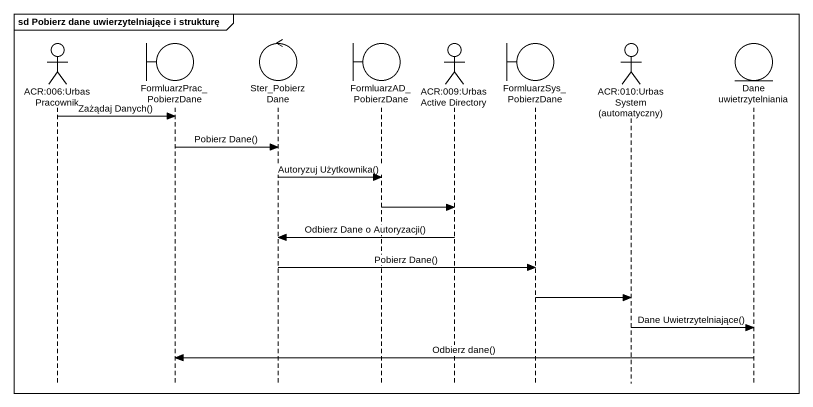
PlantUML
@startuml
mainframe sd Pobierz dane uwierzytelniające i strukturę
hide footbox
actor "ACR:006:Urbas Pracownik" as ACR_006_Urbas_Pracownik
boundary FormluarzPrac_PobierzDane
control Ster_PobierzDane
boundary FormluarzAD_PobierzDane
actor "ACR:009:Urbas Active Directory" as ACR_009_Urbas_Active
boundary FormluarzSys_PobierzDane
actor "ACR:010:Urbas System (automatyczny)" as ACR_010_Urbas_System
entity "Dane uwietrzytelniania" as Dane_uwietrzytelniania

ACR_006_Urbas_Pracownik -> FormluarzPrac_PobierzDane : Zażądaj Danych()
FormluarzPrac_PobierzDane -> Ster_PobierzDane : Pobierz Dane()
Ster_PobierzDane -> FormluarzAD_PobierzDane : Autoryzuj Użytkownika()
FormluarzAD_PobierzDane -> ACR_009_Urbas_Active
ACR_009_Urbas_Active -> Ster_PobierzDane : Odbierz Dane o Autoryzacji()
Ster_PobierzDane -> FormluarzSys_PobierzDane : Pobierz Dane()
FormluarzSys_PobierzDane -> ACR_010_Urbas_System
ACR_010_Urbas_System -> Dane_uwietrzytelniania : Dane Uwietrzytelniające()
Dane_uwietrzytelniania -> FormluarzPrac_PobierzDane : Odbierz dane()
@enduml
